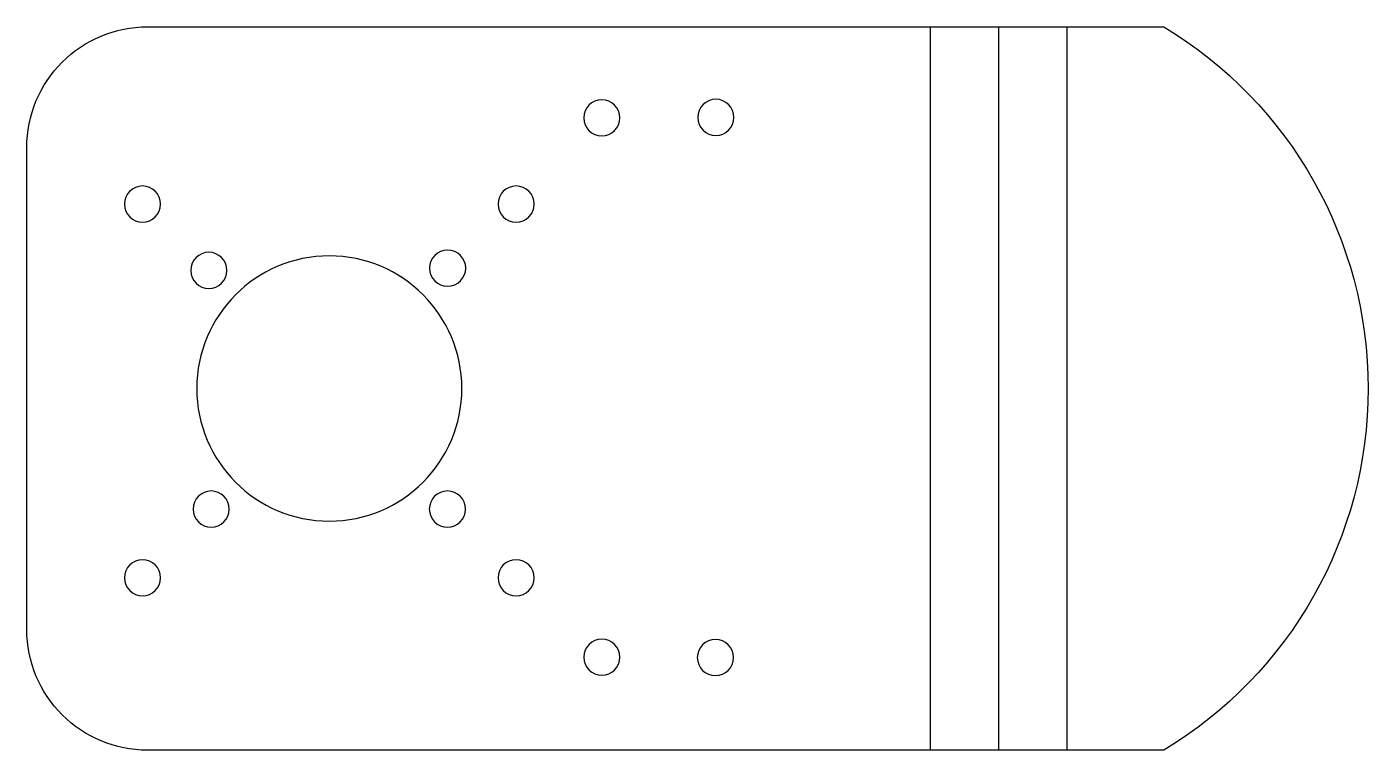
# Model space of a CAD drawing. Header units: millimetres. Extents: x -10 to 101, y 0 to 60.
import ezdxf

# ---------------------------------------------------------------- set-up
doc = ezdxf.new("R2010")
doc.units = ezdxf.units.MM

msp = doc.modelspace()

# ---------------------------------------------------------------- linework, layer by layer
at = {"layer": 'BEND'}
msp.add_line((70.65, 0), (70.65, 60), dxfattribs=at)
at = {"layer": 'BEND_EXTENT'}
for p, q in [((65, 0), (65, 60)), ((76.31, 60), (76.31, 0))]:
    msp.add_line(p, q, dxfattribs=at)
at = {"layer": 'INTERIOR_PROFILES', "extrusion": (0, 0, -1)}
for centre, radius in [((-37.71, 52.45), 1.5), ((-47.18, 52.49), 1.5), ((0.4, 45.3), 1.5), ((-30.6, 45.3), 1.5), ((-5.1, 39.8), 1.5), ((-24.92, 39.98), 1.5), ((-15.1, 30), 11), ((-5.3, 20), 1.5), ((-24.9, 20), 1.5), ((0.4, 14.3), 1.5), ((-30.6, 14.3), 1.5), ((-37.72, 7.71), 1.5), ((-47.14, 7.68), 1.5)]:
    msp.add_circle(centre, radius, dxfattribs=at)
at = {"layer": 'OUTER_PROFILES'}
msp.add_lwpolyline([(0, 60), (84.34, 60, -0.565741), (84.34, 0), (0, 0, -0.414214), (-10, 10), (-10, 50, -0.414214)], format="xyb", close=True, dxfattribs=at)

doc.saveas('drawing.dxf')
